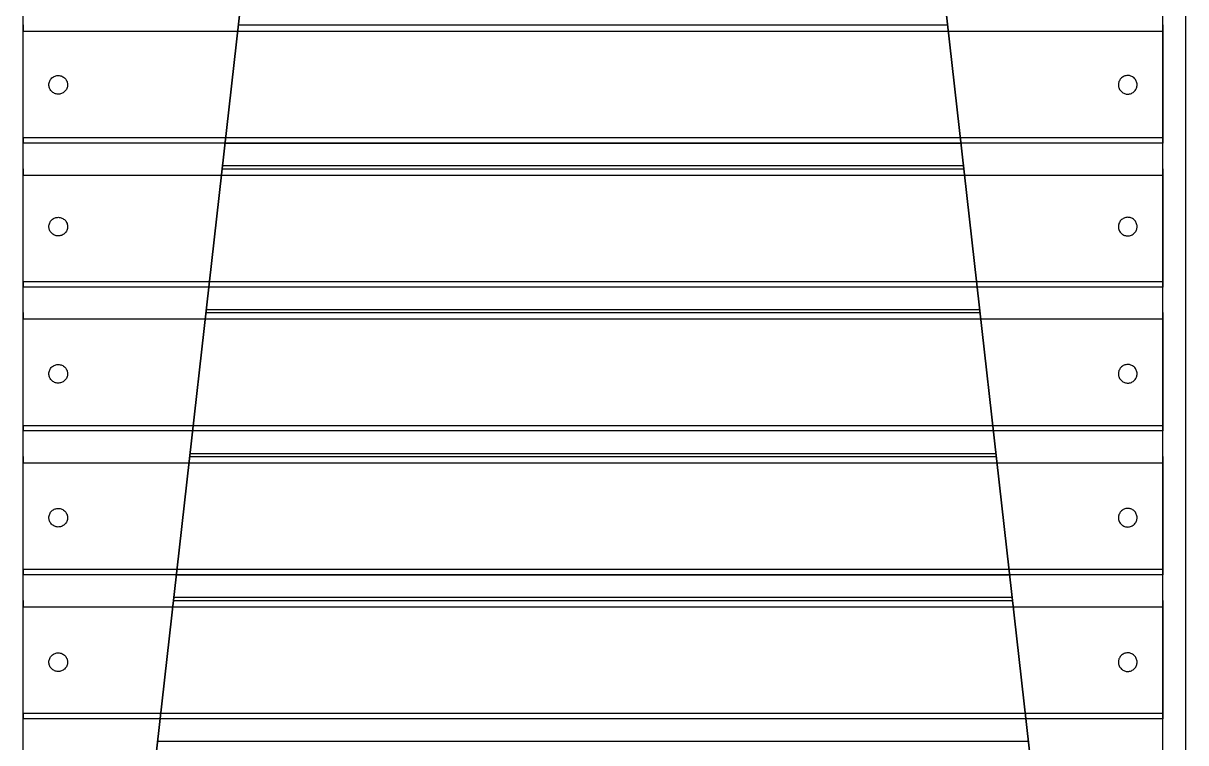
# Model space of a CAD drawing. Header units: millimetres. Extents: x 10366 to 28454, y 24552 to 29702.
# Drawn here: x 17187.6 to 17579.8, y 27802.3 to 28044.9 of the extents above; entities that cross this region are included whole.
import ezdxf

# ---------------------------------------------------------------- set-up
doc = ezdxf.new("R2010")
doc.units = ezdxf.units.MM
doc.header["$LTSCALE"] = 3
doc.layers.add('DomyÅ›lny', color=7, linetype='Continuous')

msp = doc.modelspace()

# ---------------------------------------------------------------- linework, layer by layer
at = {"layer": 'DomyÅ›lny'}
for p, q in [((17187.59, 27509.83), (17187.59, 28218.62)), ((17572.07, 27509.83), (17572.07, 28218.62)), ((17579.83, 27509.83), (17579.83, 28219.94)), ((17579.83, 27509.83), (17579.83, 28219.94)), ((17200.84, 27518.71), (17273.55, 28163.24)), ((17558.83, 27518.71), (17486.12, 28163.24)), ((17273.51, 28162.9), (17200.84, 27518.71)), ((17486.16, 28162.9), (17558.83, 27518.71)), ((17187.59, 28006.36), (17187.59, 28042.28)), ((17187.59, 28042.28), (17572.07, 28042.28)), ((17260.14, 28044.41), (17499.53, 28044.41)), ((17572.07, 28042.28), (17572.07, 28006.36)), ((17187.59, 28006.36), (17572.07, 28006.36)), ((17572.07, 28004.49), (17187.59, 28004.49)), ((17255.64, 28004.49), (17504.03, 28004.49)), ((17254.67, 27995.89), (17505, 27995.89)), ((17254.79, 27996.93), (17504.88, 27996.93)), ((17254.79, 27996.92), (17504.88, 27996.92)), ((17187.59, 27957.84), (17187.59, 27993.76)), ((17187.59, 27993.76), (17572.07, 27993.76)), ((17572.07, 27993.76), (17572.07, 27957.84)), ((17187.59, 27957.84), (17572.07, 27957.84)), ((17572.07, 27955.97), (17187.59, 27955.97)), ((17249.19, 27947.37), (17510.47, 27947.37)), ((17249.31, 27948.41), (17510.36, 27948.41)), ((17249.31, 27948.4), (17510.36, 27948.4)), ((17187.59, 27909.32), (17187.59, 27945.24)), ((17187.59, 27945.24), (17572.07, 27945.24)), ((17572.07, 27945.24), (17572.07, 27909.32)), ((17187.59, 27909.32), (17572.07, 27909.32)), ((17572.07, 27907.45), (17187.59, 27907.45)), ((17187.59, 27860.8), (17187.59, 27896.72)), ((17187.59, 27896.72), (17572.07, 27896.72)), ((17243.72, 27898.85), (17515.95, 27898.85)), ((17243.84, 27899.89), (17515.83, 27899.89)), ((17243.84, 27899.88), (17515.83, 27899.88)), ((17572.07, 27896.72), (17572.07, 27860.8)), ((17187.59, 27860.8), (17572.07, 27860.8)), ((17572.07, 27858.93), (17187.59, 27858.93)), ((17239.22, 27858.93), (17520.45, 27858.93)), ((17238.25, 27850.33), (17521.42, 27850.33)), ((17238.36, 27851.37), (17521.3, 27851.37)), ((17238.36, 27851.36), (17521.3, 27851.36)), ((17187.59, 27812.28), (17187.59, 27848.2)), ((17187.59, 27848.2), (17572.07, 27848.2)), ((17572.07, 27848.2), (17572.07, 27812.28)), ((17187.59, 27812.28), (17572.07, 27812.28)), ((17572.07, 27810.41), (17187.59, 27810.41)), ((17232.89, 27802.85), (17526.78, 27802.85)), ((17232.89, 27802.84), (17526.78, 27802.84))]:
    msp.add_line(p, q, dxfattribs=at)
for points in [[(17187.59, 28044.41, 0), (17187.59, 28044.38, 0), (17187.59, 28044.28, 0), (17187.59, 28043.85, 0), (17187.59, 28042.28, 0)], [(17572.07, 28044.41, 0), (17572.07, 28044.38, 0), (17572.07, 28044.28, 0), (17572.07, 28043.85, 0), (17572.07, 28042.28, 0)], [(17187.59, 28006.36, 0), (17187.59, 28004.97, 0), (17187.59, 28004.59, 0), (17187.59, 28004.5, 0), (17187.59, 28004.49, 0), (17187.59, 28004.49, 0), (17187.59, 28004.49, 0), (17187.59, 28004.49, 0), (17187.59, 28004.49, 0), (17187.59, 28004.49, 0), (17187.59, 28004.49, 0), (17187.59, 28004.49, 0), (17187.59, 28004.49, 0), (17187.59, 28004.49, 0), (17187.59, 28004.49, 0), (17187.59, 28004.49, 0), (17187.59, 28004.49, 0), (17187.59, 28004.49, 0), (17187.59, 28004.49, 0), (17187.59, 28004.49, 0), (17187.59, 28004.49, 0), (17187.59, 28004.49, 0), (17187.59, 28004.49, 0)], [(17572.07, 28006.36, 0), (17572.07, 28004.97, 0), (17572.07, 28004.59, 0), (17572.07, 28004.5, 0), (17572.07, 28004.49, 0), (17572.07, 28004.49, 0), (17572.07, 28004.49, 0), (17572.07, 28004.49, 0), (17572.07, 28004.49, 0), (17572.07, 28004.49, 0), (17572.07, 28004.49, 0), (17572.07, 28004.49, 0), (17572.07, 28004.49, 0), (17572.07, 28004.49, 0), (17572.07, 28004.49, 0), (17572.07, 28004.49, 0), (17572.07, 28004.49, 0), (17572.07, 28004.49, 0), (17572.07, 28004.49, 0), (17572.07, 28004.49, 0), (17572.07, 28004.49, 0), (17572.07, 28004.49, 0), (17572.07, 28004.49, 0)], [(17187.59, 27995.89, 0), (17187.59, 27995.86, 0), (17187.59, 27995.76, 0), (17187.59, 27995.33, 0), (17187.59, 27993.76, 0)], [(17572.07, 27995.89, 0), (17572.07, 27995.86, 0), (17572.07, 27995.76, 0), (17572.07, 27995.33, 0), (17572.07, 27993.76, 0)], [(17187.59, 27957.84, 0), (17187.59, 27956.45, 0), (17187.59, 27956.07, 0), (17187.59, 27955.98, 0), (17187.59, 27955.97, 0), (17187.59, 27955.97, 0), (17187.59, 27955.97, 0), (17187.59, 27955.97, 0), (17187.59, 27955.97, 0), (17187.59, 27955.97, 0), (17187.59, 27955.97, 0), (17187.59, 27955.97, 0), (17187.59, 27955.97, 0), (17187.59, 27955.97, 0), (17187.59, 27955.97, 0), (17187.59, 27955.97, 0), (17187.59, 27955.97, 0), (17187.59, 27955.97, 0), (17187.59, 27955.97, 0), (17187.59, 27955.97, 0), (17187.59, 27955.97, 0), (17187.59, 27955.97, 0), (17187.59, 27955.97, 0)], [(17572.07, 27957.84, 0), (17572.07, 27956.45, 0), (17572.07, 27956.07, 0), (17572.07, 27955.98, 0), (17572.07, 27955.97, 0), (17572.07, 27955.97, 0), (17572.07, 27955.97, 0), (17572.07, 27955.97, 0), (17572.07, 27955.97, 0), (17572.07, 27955.97, 0), (17572.07, 27955.97, 0), (17572.07, 27955.97, 0), (17572.07, 27955.97, 0), (17572.07, 27955.97, 0), (17572.07, 27955.97, 0), (17572.07, 27955.97, 0), (17572.07, 27955.97, 0), (17572.07, 27955.97, 0), (17572.07, 27955.97, 0), (17572.07, 27955.97, 0), (17572.07, 27955.97, 0), (17572.07, 27955.97, 0), (17572.07, 27955.97, 0)], [(17187.59, 27947.37, 0), (17187.59, 27947.34, 0), (17187.59, 27947.24, 0), (17187.59, 27946.81, 0), (17187.59, 27945.24, 0)], [(17572.07, 27947.37, 0), (17572.07, 27947.34, 0), (17572.07, 27947.24, 0), (17572.07, 27946.81, 0), (17572.07, 27945.24, 0)], [(17187.59, 27909.32, 0), (17187.59, 27907.93, 0), (17187.59, 27907.55, 0), (17187.59, 27907.46, 0), (17187.59, 27907.45, 0), (17187.59, 27907.45, 0), (17187.59, 27907.45, 0), (17187.59, 27907.45, 0), (17187.59, 27907.45, 0), (17187.59, 27907.45, 0), (17187.59, 27907.45, 0), (17187.59, 27907.45, 0), (17187.59, 27907.45, 0), (17187.59, 27907.45, 0), (17187.59, 27907.45, 0), (17187.59, 27907.45, 0), (17187.59, 27907.45, 0), (17187.59, 27907.45, 0), (17187.59, 27907.45, 0), (17187.59, 27907.45, 0), (17187.59, 27907.45, 0), (17187.59, 27907.45, 0), (17187.59, 27907.45, 0)], [(17572.07, 27909.32, 0), (17572.07, 27907.93, 0), (17572.07, 27907.55, 0), (17572.07, 27907.46, 0), (17572.07, 27907.45, 0), (17572.07, 27907.45, 0), (17572.07, 27907.45, 0), (17572.07, 27907.45, 0), (17572.07, 27907.45, 0), (17572.07, 27907.45, 0), (17572.07, 27907.45, 0), (17572.07, 27907.45, 0), (17572.07, 27907.45, 0), (17572.07, 27907.45, 0), (17572.07, 27907.45, 0), (17572.07, 27907.45, 0), (17572.07, 27907.45, 0), (17572.07, 27907.45, 0), (17572.07, 27907.45, 0), (17572.07, 27907.45, 0), (17572.07, 27907.45, 0), (17572.07, 27907.45, 0), (17572.07, 27907.45, 0)], [(17187.59, 27898.85, 0), (17187.59, 27898.82, 0), (17187.59, 27898.72, 0), (17187.59, 27898.29, 0), (17187.59, 27896.72, 0)], [(17572.07, 27898.85, 0), (17572.07, 27898.82, 0), (17572.07, 27898.72, 0), (17572.07, 27898.29, 0), (17572.07, 27896.72, 0)], [(17187.59, 27860.8, 0), (17187.59, 27859.41, 0), (17187.59, 27859.03, 0), (17187.59, 27858.94, 0), (17187.59, 27858.93, 0), (17187.59, 27858.93, 0), (17187.59, 27858.93, 0), (17187.59, 27858.93, 0), (17187.59, 27858.93, 0), (17187.59, 27858.93, 0), (17187.59, 27858.93, 0), (17187.59, 27858.93, 0), (17187.59, 27858.93, 0), (17187.59, 27858.93, 0), (17187.59, 27858.93, 0), (17187.59, 27858.93, 0), (17187.59, 27858.93, 0), (17187.59, 27858.93, 0), (17187.59, 27858.93, 0), (17187.59, 27858.93, 0), (17187.59, 27858.93, 0), (17187.59, 27858.93, 0), (17187.59, 27858.93, 0)], [(17572.07, 27860.8, 0), (17572.07, 27859.41, 0), (17572.07, 27859.03, 0), (17572.07, 27858.94, 0), (17572.07, 27858.93, 0), (17572.07, 27858.93, 0), (17572.07, 27858.93, 0), (17572.07, 27858.93, 0), (17572.07, 27858.93, 0), (17572.07, 27858.93, 0), (17572.07, 27858.93, 0), (17572.07, 27858.93, 0), (17572.07, 27858.93, 0), (17572.07, 27858.93, 0), (17572.07, 27858.93, 0), (17572.07, 27858.93, 0), (17572.07, 27858.93, 0), (17572.07, 27858.93, 0), (17572.07, 27858.93, 0), (17572.07, 27858.93, 0), (17572.07, 27858.93, 0), (17572.07, 27858.93, 0), (17572.07, 27858.93, 0)], [(17187.59, 27850.33, 0), (17187.59, 27850.3, 0), (17187.59, 27850.2, 0), (17187.59, 27849.77, 0), (17187.59, 27848.2, 0)], [(17572.07, 27850.33, 0), (17572.07, 27850.3, 0), (17572.07, 27850.2, 0), (17572.07, 27849.77, 0), (17572.07, 27848.2, 0)], [(17187.59, 27812.28, 0), (17187.59, 27810.89, 0), (17187.59, 27810.51, 0), (17187.59, 27810.42, 0), (17187.59, 27810.41, 0), (17187.59, 27810.41, 0), (17187.59, 27810.41, 0), (17187.59, 27810.41, 0), (17187.59, 27810.41, 0), (17187.59, 27810.41, 0), (17187.59, 27810.41, 0), (17187.59, 27810.41, 0), (17187.59, 27810.41, 0), (17187.59, 27810.41, 0), (17187.59, 27810.41, 0), (17187.59, 27810.41, 0), (17187.59, 27810.41, 0), (17187.59, 27810.41, 0), (17187.59, 27810.41, 0), (17187.59, 27810.41, 0), (17187.59, 27810.41, 0), (17187.59, 27810.41, 0), (17187.59, 27810.41, 0)], [(17572.07, 27812.28, 0), (17572.07, 27810.89, 0), (17572.07, 27810.51, 0), (17572.07, 27810.42, 0), (17572.07, 27810.41, 0), (17572.07, 27810.41, 0), (17572.07, 27810.41, 0), (17572.07, 27810.41, 0), (17572.07, 27810.41, 0), (17572.07, 27810.41, 0), (17572.07, 27810.41, 0), (17572.07, 27810.41, 0), (17572.07, 27810.41, 0), (17572.07, 27810.41, 0), (17572.07, 27810.41, 0), (17572.07, 27810.41, 0), (17572.07, 27810.41, 0), (17572.07, 27810.41, 0), (17572.07, 27810.41, 0), (17572.07, 27810.41, 0), (17572.07, 27810.41, 0), (17572.07, 27810.41, 0), (17572.07, 27810.41, 0)]]:
    msp.add_polyline3d(points, dxfattribs=at)
for points in [[(17196.3, 28023.64, 0), (17196.26, 28023.92, 0), (17196.25, 28024.21, 0), (17196.27, 28024.51, 0), (17196.32, 28024.82, 0), (17196.4, 28025.12, 0), (17196.51, 28025.42, 0), (17196.66, 28025.71, 0), (17196.83, 28025.98, 0), (17197.03, 28026.24, 0), (17197.26, 28026.47, 0), (17197.5, 28026.68, 0), (17197.76, 28026.85, 0), (17198.04, 28027, 0), (17198.31, 28027.12, 0), (17198.59, 28027.21, 0), (17198.87, 28027.27, 0), (17199.15, 28027.3, 0), (17199.44, 28027.31, 0), (17199.74, 28027.29, 0), (17200.05, 28027.24, 0), (17200.35, 28027.16, 0), (17200.65, 28027.05, 0), (17200.94, 28026.91, 0), (17201.22, 28026.73, 0), (17201.48, 28026.53, 0), (17201.71, 28026.31, 0), (17201.91, 28026.06, 0), (17202.09, 28025.8, 0), (17202.24, 28025.53, 0), (17202.36, 28025.25, 0), (17202.45, 28024.98, 0), (17202.51, 28024.7, 0), (17202.54, 28024.42, 0), (17202.55, 28024.13, 0), (17202.53, 28023.83, 0), (17202.48, 28023.52, 0), (17202.4, 28023.22, 0), (17202.29, 28022.92, 0), (17202.15, 28022.63, 0), (17201.97, 28022.35, 0), (17201.77, 28022.1, 0), (17201.54, 28021.87, 0), (17201.3, 28021.66, 0), (17201.04, 28021.48, 0), (17200.77, 28021.34, 0), (17200.49, 28021.22, 0), (17200.21, 28021.13, 0), (17199.93, 28021.07, 0), (17199.65, 28021.04, 0), (17199.36, 28021.03, 0), (17199.06, 28021.04, 0), (17198.75, 28021.09, 0), (17198.45, 28021.17, 0), (17198.15, 28021.29, 0), (17197.86, 28021.43, 0), (17197.58, 28021.6, 0), (17197.33, 28021.8, 0), (17197.09, 28022.03, 0), (17196.89, 28022.27, 0), (17196.71, 28022.54, 0), (17196.56, 28022.81, 0), (17196.44, 28023.08, 0), (17196.36, 28023.36, 0)], [(17563.37, 28023.64, 0), (17563.41, 28023.92, 0), (17563.42, 28024.21, 0), (17563.4, 28024.51, 0), (17563.35, 28024.82, 0), (17563.27, 28025.12, 0), (17563.16, 28025.42, 0), (17563.01, 28025.71, 0), (17562.84, 28025.98, 0), (17562.64, 28026.24, 0), (17562.41, 28026.47, 0), (17562.16, 28026.68, 0), (17561.9, 28026.85, 0), (17561.63, 28027, 0), (17561.35, 28027.12, 0), (17561.07, 28027.21, 0), (17560.8, 28027.27, 0), (17560.52, 28027.3, 0), (17560.22, 28027.31, 0), (17559.92, 28027.29, 0), (17559.62, 28027.24, 0), (17559.31, 28027.16, 0), (17559.01, 28027.05, 0), (17558.72, 28026.91, 0), (17558.45, 28026.73, 0), (17558.19, 28026.53, 0), (17557.96, 28026.31, 0), (17557.75, 28026.06, 0), (17557.57, 28025.8, 0), (17557.43, 28025.53, 0), (17557.31, 28025.25, 0), (17557.22, 28024.98, 0), (17557.16, 28024.7, 0), (17557.13, 28024.42, 0), (17557.12, 28024.13, 0), (17557.13, 28023.83, 0), (17557.18, 28023.52, 0), (17557.26, 28023.22, 0), (17557.38, 28022.92, 0), (17557.52, 28022.63, 0), (17557.69, 28022.35, 0), (17557.9, 28022.1, 0), (17558.12, 28021.87, 0), (17558.37, 28021.66, 0), (17558.63, 28021.48, 0), (17558.9, 28021.34, 0), (17559.18, 28021.22, 0), (17559.46, 28021.13, 0), (17559.73, 28021.07, 0), (17560.02, 28021.04, 0), (17560.31, 28021.03, 0), (17560.61, 28021.04, 0), (17560.91, 28021.09, 0), (17561.22, 28021.17, 0), (17561.52, 28021.29, 0), (17561.81, 28021.43, 0), (17562.09, 28021.6, 0), (17562.34, 28021.8, 0), (17562.57, 28022.03, 0), (17562.78, 28022.27, 0), (17562.96, 28022.54, 0), (17563.1, 28022.81, 0), (17563.22, 28023.08, 0), (17563.31, 28023.36, 0)], [(17196.3, 27975.82, 0), (17196.26, 27976.1, 0), (17196.25, 27976.39, 0), (17196.27, 27976.69, 0), (17196.32, 27977, 0), (17196.4, 27977.3, 0), (17196.51, 27977.6, 0), (17196.66, 27977.89, 0), (17196.83, 27978.17, 0), (17197.03, 27978.42, 0), (17197.26, 27978.65, 0), (17197.5, 27978.86, 0), (17197.76, 27979.04, 0), (17198.04, 27979.18, 0), (17198.31, 27979.3, 0), (17198.59, 27979.39, 0), (17198.87, 27979.45, 0), (17199.15, 27979.48, 0), (17199.44, 27979.49, 0), (17199.74, 27979.48, 0), (17200.05, 27979.43, 0), (17200.35, 27979.35, 0), (17200.65, 27979.24, 0), (17200.94, 27979.09, 0), (17201.22, 27978.92, 0), (17201.48, 27978.72, 0), (17201.71, 27978.49, 0), (17201.91, 27978.25, 0), (17202.09, 27977.99, 0), (17202.24, 27977.71, 0), (17202.36, 27977.44, 0), (17202.45, 27977.16, 0), (17202.51, 27976.88, 0), (17202.54, 27976.6, 0), (17202.55, 27976.31, 0), (17202.53, 27976.01, 0), (17202.48, 27975.7, 0), (17202.4, 27975.4, 0), (17202.29, 27975.1, 0), (17202.15, 27974.81, 0), (17201.97, 27974.54, 0), (17201.77, 27974.28, 0), (17201.54, 27974.05, 0), (17201.3, 27973.84, 0), (17201.04, 27973.67, 0), (17200.77, 27973.52, 0), (17200.49, 27973.4, 0), (17200.21, 27973.31, 0), (17199.93, 27973.25, 0), (17199.65, 27973.22, 0), (17199.36, 27973.21, 0), (17199.06, 27973.23, 0), (17198.75, 27973.28, 0), (17198.45, 27973.36, 0), (17198.15, 27973.47, 0), (17197.86, 27973.61, 0), (17197.58, 27973.79, 0), (17197.33, 27973.99, 0), (17197.09, 27974.21, 0), (17196.89, 27974.46, 0), (17196.71, 27974.72, 0), (17196.56, 27974.99, 0), (17196.44, 27975.27, 0), (17196.36, 27975.54, 0)], [(17563.37, 27975.82, 0), (17563.41, 27976.1, 0), (17563.42, 27976.39, 0), (17563.4, 27976.69, 0), (17563.35, 27977, 0), (17563.27, 27977.3, 0), (17563.16, 27977.6, 0), (17563.01, 27977.89, 0), (17562.84, 27978.17, 0), (17562.64, 27978.42, 0), (17562.41, 27978.65, 0), (17562.16, 27978.86, 0), (17561.9, 27979.04, 0), (17561.63, 27979.18, 0), (17561.35, 27979.3, 0), (17561.07, 27979.39, 0), (17560.8, 27979.45, 0), (17560.52, 27979.48, 0), (17560.22, 27979.49, 0), (17559.92, 27979.48, 0), (17559.62, 27979.43, 0), (17559.31, 27979.35, 0), (17559.01, 27979.24, 0), (17558.72, 27979.09, 0), (17558.45, 27978.92, 0), (17558.19, 27978.72, 0), (17557.96, 27978.49, 0), (17557.75, 27978.25, 0), (17557.57, 27977.99, 0), (17557.43, 27977.71, 0), (17557.31, 27977.44, 0), (17557.22, 27977.16, 0), (17557.16, 27976.88, 0), (17557.13, 27976.6, 0), (17557.12, 27976.31, 0), (17557.13, 27976.01, 0), (17557.18, 27975.7, 0), (17557.26, 27975.4, 0), (17557.38, 27975.1, 0), (17557.52, 27974.81, 0), (17557.69, 27974.54, 0), (17557.9, 27974.28, 0), (17558.12, 27974.05, 0), (17558.37, 27973.84, 0), (17558.63, 27973.67, 0), (17558.9, 27973.52, 0), (17559.18, 27973.4, 0), (17559.46, 27973.31, 0), (17559.73, 27973.25, 0), (17560.02, 27973.22, 0), (17560.31, 27973.21, 0), (17560.61, 27973.23, 0), (17560.91, 27973.28, 0), (17561.22, 27973.36, 0), (17561.52, 27973.47, 0), (17561.81, 27973.61, 0), (17562.09, 27973.79, 0), (17562.34, 27973.99, 0), (17562.57, 27974.21, 0), (17562.78, 27974.46, 0), (17562.96, 27974.72, 0), (17563.1, 27974.99, 0), (17563.22, 27975.27, 0), (17563.31, 27975.54, 0)], [(17196.3, 27926.2, 0), (17196.26, 27926.48, 0), (17196.25, 27926.77, 0), (17196.27, 27927.07, 0), (17196.32, 27927.37, 0), (17196.4, 27927.68, 0), (17196.51, 27927.98, 0), (17196.66, 27928.27, 0), (17196.83, 27928.54, 0), (17197.03, 27928.8, 0), (17197.26, 27929.03, 0), (17197.5, 27929.23, 0), (17197.76, 27929.41, 0), (17198.04, 27929.56, 0), (17198.31, 27929.68, 0), (17198.59, 27929.76, 0), (17198.87, 27929.82, 0), (17199.15, 27929.86, 0), (17199.44, 27929.87, 0), (17199.74, 27929.85, 0), (17200.05, 27929.8, 0), (17200.35, 27929.72, 0), (17200.65, 27929.61, 0), (17200.94, 27929.47, 0), (17201.22, 27929.29, 0), (17201.48, 27929.09, 0), (17201.71, 27928.87, 0), (17201.91, 27928.62, 0), (17202.09, 27928.36, 0), (17202.24, 27928.09, 0), (17202.36, 27927.81, 0), (17202.45, 27927.53, 0), (17202.51, 27927.26, 0), (17202.54, 27926.98, 0), (17202.55, 27926.68, 0), (17202.53, 27926.38, 0), (17202.48, 27926.08, 0), (17202.4, 27925.77, 0), (17202.29, 27925.47, 0), (17202.15, 27925.18, 0), (17201.97, 27924.91, 0), (17201.77, 27924.65, 0), (17201.54, 27924.42, 0), (17201.3, 27924.22, 0), (17201.04, 27924.04, 0), (17200.77, 27923.89, 0), (17200.49, 27923.78, 0), (17200.21, 27923.69, 0), (17199.93, 27923.63, 0), (17199.65, 27923.59, 0), (17199.36, 27923.58, 0), (17199.06, 27923.6, 0), (17198.75, 27923.65, 0), (17198.45, 27923.73, 0), (17198.15, 27923.84, 0), (17197.86, 27923.99, 0), (17197.58, 27924.16, 0), (17197.33, 27924.36, 0), (17197.09, 27924.59, 0), (17196.89, 27924.83, 0), (17196.71, 27925.09, 0), (17196.56, 27925.36, 0), (17196.44, 27925.64, 0), (17196.36, 27925.92, 0)], [(17563.37, 27926.2, 0), (17563.41, 27926.48, 0), (17563.42, 27926.77, 0), (17563.4, 27927.07, 0), (17563.35, 27927.37, 0), (17563.27, 27927.68, 0), (17563.16, 27927.98, 0), (17563.01, 27928.27, 0), (17562.84, 27928.54, 0), (17562.64, 27928.8, 0), (17562.41, 27929.03, 0), (17562.16, 27929.23, 0), (17561.9, 27929.41, 0), (17561.63, 27929.56, 0), (17561.35, 27929.68, 0), (17561.07, 27929.76, 0), (17560.8, 27929.82, 0), (17560.52, 27929.86, 0), (17560.22, 27929.87, 0), (17559.92, 27929.85, 0), (17559.62, 27929.8, 0), (17559.31, 27929.72, 0), (17559.01, 27929.61, 0), (17558.72, 27929.47, 0), (17558.45, 27929.29, 0), (17558.19, 27929.09, 0), (17557.96, 27928.87, 0), (17557.75, 27928.62, 0), (17557.57, 27928.36, 0), (17557.43, 27928.09, 0), (17557.31, 27927.81, 0), (17557.22, 27927.53, 0), (17557.16, 27927.26, 0), (17557.13, 27926.98, 0), (17557.12, 27926.68, 0), (17557.13, 27926.38, 0), (17557.18, 27926.08, 0), (17557.26, 27925.77, 0), (17557.38, 27925.47, 0), (17557.52, 27925.18, 0), (17557.69, 27924.91, 0), (17557.9, 27924.65, 0), (17558.12, 27924.42, 0), (17558.37, 27924.22, 0), (17558.63, 27924.04, 0), (17558.9, 27923.89, 0), (17559.18, 27923.78, 0), (17559.46, 27923.69, 0), (17559.73, 27923.63, 0), (17560.02, 27923.59, 0), (17560.31, 27923.58, 0), (17560.61, 27923.6, 0), (17560.91, 27923.65, 0), (17561.22, 27923.73, 0), (17561.52, 27923.84, 0), (17561.81, 27923.99, 0), (17562.09, 27924.16, 0), (17562.34, 27924.36, 0), (17562.57, 27924.59, 0), (17562.78, 27924.83, 0), (17562.96, 27925.09, 0), (17563.1, 27925.36, 0), (17563.22, 27925.64, 0), (17563.31, 27925.92, 0)], [(17196.3, 27877.67, 0), (17196.26, 27877.95, 0), (17196.25, 27878.24, 0), (17196.27, 27878.54, 0), (17196.32, 27878.85, 0), (17196.4, 27879.15, 0), (17196.51, 27879.45, 0), (17196.66, 27879.74, 0), (17196.83, 27880.02, 0), (17197.03, 27880.27, 0), (17197.26, 27880.5, 0), (17197.5, 27880.71, 0), (17197.76, 27880.89, 0), (17198.04, 27881.03, 0), (17198.31, 27881.15, 0), (17198.59, 27881.24, 0), (17198.87, 27881.3, 0), (17199.15, 27881.34, 0), (17199.44, 27881.34, 0), (17199.74, 27881.33, 0), (17200.05, 27881.28, 0), (17200.35, 27881.2, 0), (17200.65, 27881.09, 0), (17200.94, 27880.94, 0), (17201.22, 27880.77, 0), (17201.48, 27880.57, 0), (17201.71, 27880.34, 0), (17201.91, 27880.1, 0), (17202.09, 27879.84, 0), (17202.24, 27879.56, 0), (17202.36, 27879.29, 0), (17202.45, 27879.01, 0), (17202.51, 27878.73, 0), (17202.54, 27878.45, 0), (17202.55, 27878.16, 0), (17202.53, 27877.86, 0), (17202.48, 27877.55, 0), (17202.4, 27877.25, 0), (17202.29, 27876.95, 0), (17202.15, 27876.66, 0), (17201.97, 27876.39, 0), (17201.77, 27876.13, 0), (17201.54, 27875.9, 0), (17201.3, 27875.69, 0), (17201.04, 27875.52, 0), (17200.77, 27875.37, 0), (17200.49, 27875.25, 0), (17200.21, 27875.16, 0), (17199.93, 27875.1, 0), (17199.65, 27875.07, 0), (17199.36, 27875.06, 0), (17199.06, 27875.08, 0), (17198.75, 27875.13, 0), (17198.45, 27875.21, 0), (17198.15, 27875.32, 0), (17197.86, 27875.46, 0), (17197.58, 27875.64, 0), (17197.33, 27875.84, 0), (17197.09, 27876.06, 0), (17196.89, 27876.31, 0), (17196.71, 27876.57, 0), (17196.56, 27876.84, 0), (17196.44, 27877.12, 0), (17196.36, 27877.4, 0)], [(17563.37, 27877.67, 0), (17563.41, 27877.95, 0), (17563.42, 27878.24, 0), (17563.4, 27878.54, 0), (17563.35, 27878.85, 0), (17563.27, 27879.15, 0), (17563.16, 27879.45, 0), (17563.01, 27879.74, 0), (17562.84, 27880.02, 0), (17562.64, 27880.27, 0), (17562.41, 27880.5, 0), (17562.16, 27880.71, 0), (17561.9, 27880.89, 0), (17561.63, 27881.03, 0), (17561.35, 27881.15, 0), (17561.07, 27881.24, 0), (17560.8, 27881.3, 0), (17560.52, 27881.34, 0), (17560.22, 27881.34, 0), (17559.92, 27881.33, 0), (17559.62, 27881.28, 0), (17559.31, 27881.2, 0), (17559.01, 27881.09, 0), (17558.72, 27880.94, 0), (17558.45, 27880.77, 0), (17558.19, 27880.57, 0), (17557.96, 27880.34, 0), (17557.75, 27880.1, 0), (17557.57, 27879.84, 0), (17557.43, 27879.56, 0), (17557.31, 27879.29, 0), (17557.22, 27879.01, 0), (17557.16, 27878.73, 0), (17557.13, 27878.45, 0), (17557.12, 27878.16, 0), (17557.13, 27877.86, 0), (17557.18, 27877.55, 0), (17557.26, 27877.25, 0), (17557.38, 27876.95, 0), (17557.52, 27876.66, 0), (17557.69, 27876.39, 0), (17557.9, 27876.13, 0), (17558.12, 27875.9, 0), (17558.37, 27875.69, 0), (17558.63, 27875.52, 0), (17558.9, 27875.37, 0), (17559.18, 27875.25, 0), (17559.46, 27875.16, 0), (17559.73, 27875.1, 0), (17560.02, 27875.07, 0), (17560.31, 27875.06, 0), (17560.61, 27875.08, 0), (17560.91, 27875.13, 0), (17561.22, 27875.21, 0), (17561.52, 27875.32, 0), (17561.81, 27875.46, 0), (17562.09, 27875.64, 0), (17562.34, 27875.84, 0), (17562.57, 27876.06, 0), (17562.78, 27876.31, 0), (17562.96, 27876.57, 0), (17563.1, 27876.84, 0), (17563.22, 27877.12, 0), (17563.31, 27877.4, 0)], [(17196.3, 27828.96, 0), (17196.26, 27829.24, 0), (17196.25, 27829.53, 0), (17196.27, 27829.83, 0), (17196.32, 27830.14, 0), (17196.4, 27830.44, 0), (17196.51, 27830.74, 0), (17196.66, 27831.03, 0), (17196.83, 27831.3, 0), (17197.03, 27831.56, 0), (17197.26, 27831.79, 0), (17197.5, 27832, 0), (17197.76, 27832.17, 0), (17198.04, 27832.32, 0), (17198.31, 27832.44, 0), (17198.59, 27832.53, 0), (17198.87, 27832.59, 0), (17199.15, 27832.62, 0), (17199.44, 27832.63, 0), (17199.74, 27832.61, 0), (17200.05, 27832.56, 0), (17200.35, 27832.48, 0), (17200.65, 27832.37, 0), (17200.94, 27832.23, 0), (17201.22, 27832.05, 0), (17201.48, 27831.85, 0), (17201.71, 27831.63, 0), (17201.91, 27831.38, 0), (17202.09, 27831.12, 0), (17202.24, 27830.85, 0), (17202.36, 27830.57, 0), (17202.45, 27830.29, 0), (17202.51, 27830.02, 0), (17202.54, 27829.74, 0), (17202.55, 27829.45, 0), (17202.53, 27829.15, 0), (17202.48, 27828.84, 0), (17202.4, 27828.54, 0), (17202.29, 27828.24, 0), (17202.15, 27827.95, 0), (17201.97, 27827.67, 0), (17201.77, 27827.42, 0), (17201.54, 27827.18, 0), (17201.3, 27826.98, 0), (17201.04, 27826.8, 0), (17200.77, 27826.66, 0), (17200.49, 27826.54, 0), (17200.21, 27826.45, 0), (17199.93, 27826.39, 0), (17199.65, 27826.35, 0), (17199.36, 27826.34, 0), (17199.06, 27826.36, 0), (17198.75, 27826.41, 0), (17198.45, 27826.49, 0), (17198.15, 27826.6, 0), (17197.86, 27826.75, 0), (17197.58, 27826.92, 0), (17197.33, 27827.12, 0), (17197.09, 27827.35, 0), (17196.89, 27827.59, 0), (17196.71, 27827.85, 0), (17196.56, 27828.13, 0), (17196.44, 27828.4, 0), (17196.36, 27828.68, 0)], [(17563.37, 27828.96, 0), (17563.41, 27829.24, 0), (17563.42, 27829.53, 0), (17563.4, 27829.83, 0), (17563.35, 27830.14, 0), (17563.27, 27830.44, 0), (17563.16, 27830.74, 0), (17563.01, 27831.03, 0), (17562.84, 27831.3, 0), (17562.64, 27831.56, 0), (17562.41, 27831.79, 0), (17562.16, 27832, 0), (17561.9, 27832.17, 0), (17561.63, 27832.32, 0), (17561.35, 27832.44, 0), (17561.07, 27832.53, 0), (17560.8, 27832.59, 0), (17560.52, 27832.62, 0), (17560.22, 27832.63, 0), (17559.92, 27832.61, 0), (17559.62, 27832.56, 0), (17559.31, 27832.48, 0), (17559.01, 27832.37, 0), (17558.72, 27832.23, 0), (17558.45, 27832.05, 0), (17558.19, 27831.85, 0), (17557.96, 27831.63, 0), (17557.75, 27831.38, 0), (17557.57, 27831.12, 0), (17557.43, 27830.85, 0), (17557.31, 27830.57, 0), (17557.22, 27830.29, 0), (17557.16, 27830.02, 0), (17557.13, 27829.74, 0), (17557.12, 27829.45, 0), (17557.13, 27829.15, 0), (17557.18, 27828.84, 0), (17557.26, 27828.54, 0), (17557.38, 27828.24, 0), (17557.52, 27827.95, 0), (17557.69, 27827.67, 0), (17557.9, 27827.42, 0), (17558.12, 27827.18, 0), (17558.37, 27826.98, 0), (17558.63, 27826.8, 0), (17558.9, 27826.66, 0), (17559.18, 27826.54, 0), (17559.46, 27826.45, 0), (17559.73, 27826.39, 0), (17560.02, 27826.35, 0), (17560.31, 27826.34, 0), (17560.61, 27826.36, 0), (17560.91, 27826.41, 0), (17561.22, 27826.49, 0), (17561.52, 27826.6, 0), (17561.81, 27826.75, 0), (17562.09, 27826.92, 0), (17562.34, 27827.12, 0), (17562.57, 27827.35, 0), (17562.78, 27827.59, 0), (17562.96, 27827.85, 0), (17563.1, 27828.13, 0), (17563.22, 27828.4, 0), (17563.31, 27828.68, 0)]]:
    msp.add_polyline3d(points, close=True, dxfattribs=at)

doc.saveas('drawing.dxf')
